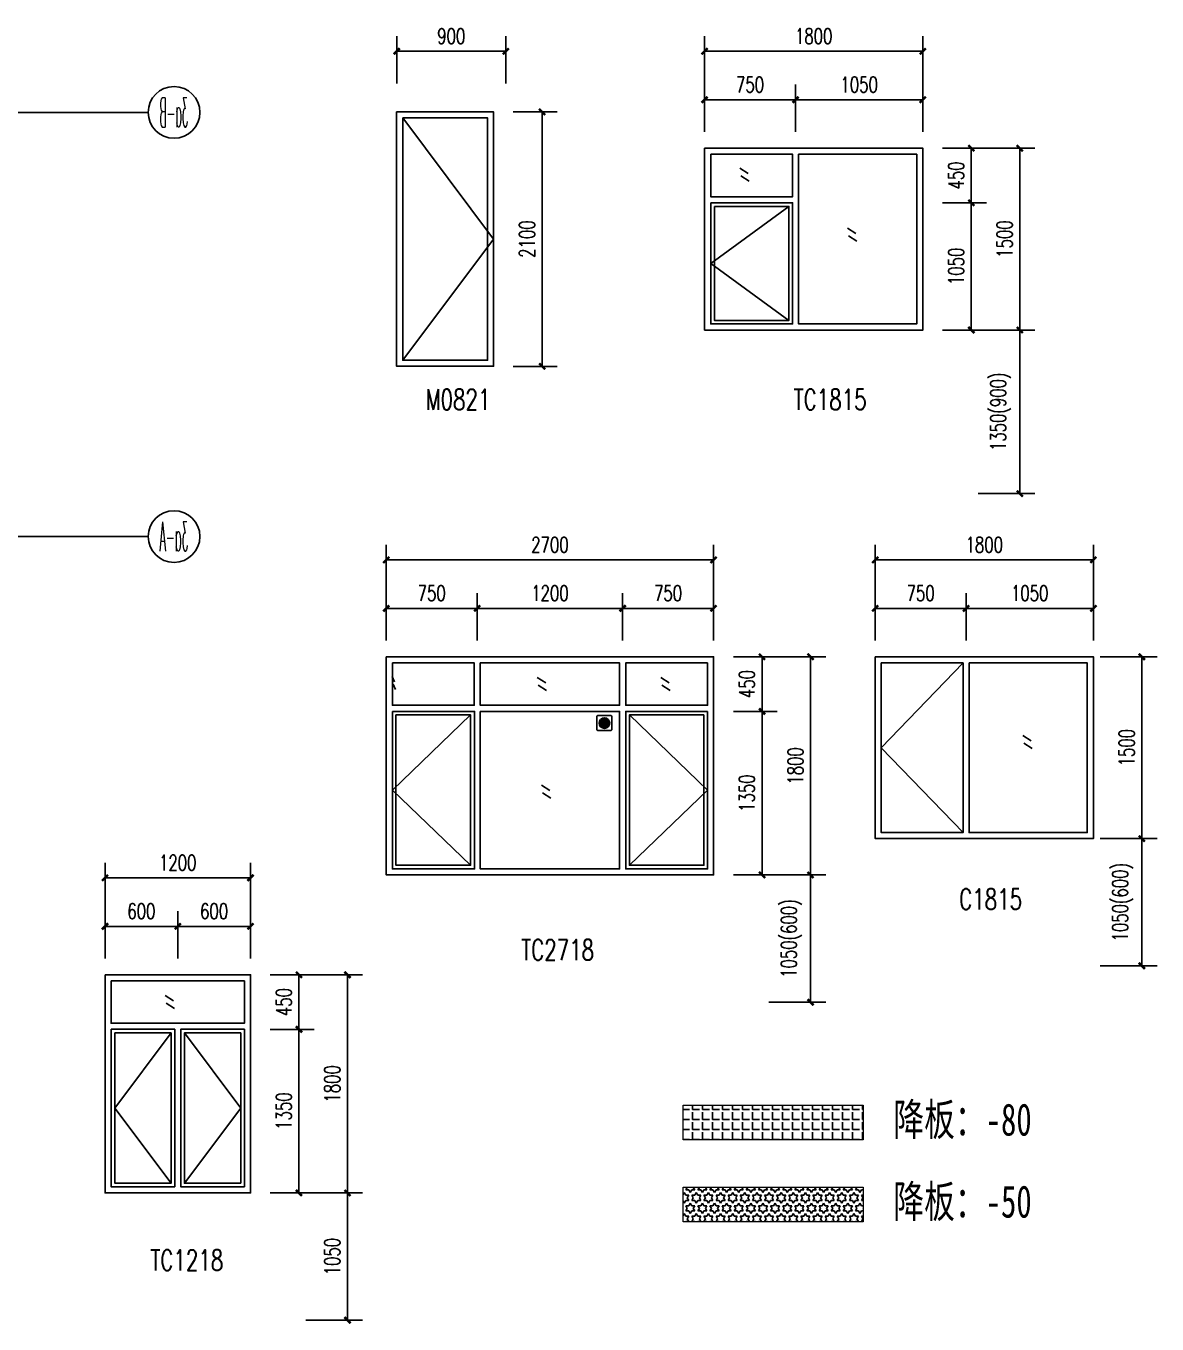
# Model space of a CAD drawing. Extents: x 184967 to 628822, y -100826 to 121332.
# Drawn here: x 328543 to 337873, y -30811 to -20099 of the extents above; entities that cross this region are included whole.
import ezdxf
from ezdxf.enums import TextEntityAlignment as Align

# ---------------------------------------------------------------- set-up
doc = ezdxf.new("R2010")
doc.units = 0
doc.header["$MEASUREMENT"] = 0
doc.linetypes.add('DASH', pattern=[0.35, 0.25, -0.1])
for name, color, linetype in [('1-涂料1', 251, 'Continuous'), ('AXIS_TEXT', 7, 'Continuous'), ('J_PCL', 12, 'Continuous'), ('PUB_DIM', 3, 'Continuous'), ('PUB_TAB', 7, 'Continuous'), ('TEXT', 7, 'Continuous'), ('WINDOW', 141, 'Continuous'), ('看线', 67, 'Continuous'), ('立面线', 7, 'Continuous'), ('降板填充', 251, 'Continuous')]:
    doc.layers.add(name, color=color, linetype=linetype)
doc.layers.add('4#6#-col-2F~31F$0$COLU', color=7, linetype='Continuous', lineweight=0)
doc.styles.add('-宋体', font='', dxfattribs={"width": 0.7})
doc.styles.add('_TCH_AXIS', font='COMPLEX', dxfattribs={"bigfont": 'GBCBIG'})
doc.styles.add('_TCH_DIM_T3', font='SIMPLEX', dxfattribs={"width": 0.705882, "bigfont": 'GBCBIG'})
doc.styles.add('_TCH_WDTABLE', font='SIMPLEX', dxfattribs={"bigfont": 'GBCBIG'})
doc.styles.add('COMPLEX', font='COMPLEX')
doc.styles.get('-宋体').set_extended_font_data('SimSun')
doc.dimstyles.new('_TCH_ARCH&&50', dxfattribs={"dimtxt": 127.5, "dimasz": 50, "dimexe": 125, "dimexo": 150, "dimgap": 61.25, "dimtad": 1, "dimdec": 0, "dimzin": 0, "dimdsep": 46, "dimtxsty": '_TCH_DIM_T3', "dimblk": 'ARCHTICK', "dimcen": 0.09, "dimclrt": 7, "dimazin": 2, "dimtfac": 1, "dimtdec": 0, "dimtix": 1, "dimtmove": 2, "dimatfit": 3, "dimfxl": 0, "dimtolj": 1, "dimtzin": 0, "dimarcsym": 0})

# ---------------------------------------------------------------- blocks, each defined once
blk = doc.blocks.new('_ArchTick')
at = {"color": 0, "linetype": 'ByBlock', "const_width": 0.4}
blk.add_lwpolyline([(-0.5, -0.5), (0.5, 0.5)], dxfattribs=at)
blk = doc.blocks.new('*D1849')
at = {"layer": 'Defpoints', "color": 0, "transparency": 16777216}
for p in [(332501, -20308), (331601, -20723), (332501, -20723)]:
    blk.add_point(p, dxfattribs=at)
at = {"layer": 'PUB_DIM', "color": 0, "lineweight": -2, "transparency": 16777216}
for p, q in [((331601, -20573), (331601, -20183)), ((332501, -20573), (332501, -20183)), ((331601, -20308), (332501, -20308))]:
    blk.add_line(p, q, dxfattribs=at)
at = {"layer": 'PUB_DIM', "color": 0, "lineweight": -2, "transparency": 16777216, "xscale": 50, "yscale": 50, "zscale": 50, "rotation": 180}
blk.add_blockref('_ArchTick', (331601, -20308), dxfattribs=at)
at = {"layer": 'PUB_DIM', "color": 0, "lineweight": -2, "transparency": 16777216, "xscale": 50, "yscale": 50, "zscale": 50}
blk.add_blockref('_ArchTick', (332501, -20308), dxfattribs=at)
at = {"layer": 'PUB_DIM', "color": 7, "transparency": 16777216, "insert": (332051, -20183), "char_height": 127.5, "attachment_point": 5, "style": '_TCH_DIM_T3'}
blk.add_mtext('\\A1;900', dxfattribs=at)
blk = doc.blocks.new('*D1850')
at = {"layer": 'Defpoints', "color": 0, "transparency": 16777216}
for p in [(332413, -20808), (332801, -20808), (332413, -22908)]:
    blk.add_point(p, dxfattribs=at)
at = {"layer": 'PUB_DIM', "color": 0, "lineweight": -2, "transparency": 16777216}
for p, q in [((332563, -20808), (332926, -20808)), ((332801, -22908), (332801, -20808)), ((332563, -22908), (332926, -22908))]:
    blk.add_line(p, q, dxfattribs=at)
at = {"layer": 'PUB_DIM', "color": 0, "lineweight": -2, "transparency": 16777216, "xscale": 50, "yscale": 50, "zscale": 50}
for p, rotation in [((332801, -20808), 90), ((332801, -22908), 270)]:
    blk.add_blockref('_ArchTick', p, dxfattribs=dict(at, rotation=rotation))
at = {"layer": 'PUB_DIM', "color": 7, "transparency": 16777216, "insert": (332676, -21858), "char_height": 127.5, "attachment_point": 5, "rotation": 90, "style": '_TCH_DIM_T3'}
blk.add_mtext('\\A1;2100', dxfattribs=at)
blk = doc.blocks.new('*D1851')
at = {"layer": 'Defpoints', "color": 0, "transparency": 16777216}
for p in [(336248, -22608), (336741, -22608), (336248, -23958)]:
    blk.add_point(p, dxfattribs=at)
at = {"layer": 'PUB_DIM', "color": 0, "lineweight": -2, "transparency": 16777216}
for p, q in [((336398, -22608), (336866, -22608)), ((336741, -23958), (336741, -22608)), ((336398, -23958), (336866, -23958))]:
    blk.add_line(p, q, dxfattribs=at)
at = {"layer": 'PUB_DIM', "color": 0, "lineweight": -2, "transparency": 16777216, "xscale": 50, "yscale": 50, "zscale": 50}
for p, rotation in [((336741, -22608), 90), ((336741, -23958), 270)]:
    blk.add_blockref('_ArchTick', p, dxfattribs=dict(at, rotation=rotation))
at = {"layer": 'PUB_DIM', "color": 7, "transparency": 16777216, "insert": (336583, -23283), "char_height": 127.5, "attachment_point": 5, "rotation": 90, "style": '_TCH_DIM_T3'}
blk.add_mtext('\\A1;1350(900)', dxfattribs=at)
blk = doc.blocks.new('*D1852')
at = {"layer": 'Defpoints', "color": 0, "transparency": 16777216}
for p in [(336248, -21108), (336741, -21108), (336248, -22608)]:
    blk.add_point(p, dxfattribs=at)
at = {"layer": 'PUB_DIM', "color": 0, "lineweight": -2, "transparency": 16777216}
for p, q in [((336398, -21108), (336866, -21108)), ((336741, -22608), (336741, -21108)), ((336398, -22608), (336866, -22608))]:
    blk.add_line(p, q, dxfattribs=at)
at = {"layer": 'PUB_DIM', "color": 0, "lineweight": -2, "transparency": 16777216, "xscale": 50, "yscale": 50, "zscale": 50}
for p, rotation in [((336741, -21108), 90), ((336741, -22608), 270)]:
    blk.add_blockref('_ArchTick', p, dxfattribs=dict(at, rotation=rotation))
at = {"layer": 'PUB_DIM', "color": 7, "transparency": 16777216, "insert": (336616, -21858), "char_height": 127.5, "attachment_point": 5, "rotation": 90, "style": '_TCH_DIM_T3'}
blk.add_mtext('\\A1;1500', dxfattribs=at)
blk = doc.blocks.new('*D1853')
at = {"layer": 'Defpoints', "color": 0, "transparency": 16777216}
for p in [(335941, -20308), (334141, -20823), (335941, -20823)]:
    blk.add_point(p, dxfattribs=at)
at = {"layer": 'PUB_DIM', "color": 0, "lineweight": -2, "transparency": 16777216}
for p, q in [((334141, -20673), (334141, -20183)), ((335941, -20673), (335941, -20183)), ((334141, -20308), (335941, -20308))]:
    blk.add_line(p, q, dxfattribs=at)
at = {"layer": 'PUB_DIM', "color": 0, "lineweight": -2, "transparency": 16777216, "xscale": 50, "yscale": 50, "zscale": 50, "rotation": 180}
blk.add_blockref('_ArchTick', (334141, -20308), dxfattribs=at)
at = {"layer": 'PUB_DIM', "color": 0, "lineweight": -2, "transparency": 16777216, "xscale": 50, "yscale": 50, "zscale": 50}
blk.add_blockref('_ArchTick', (335941, -20308), dxfattribs=at)
at = {"layer": 'PUB_DIM', "color": 7, "transparency": 16777216, "insert": (335041, -20183), "char_height": 127.5, "attachment_point": 5, "style": '_TCH_DIM_T3'}
blk.add_mtext('\\A1;1800', dxfattribs=at)
blk = doc.blocks.new('*D1854')
at = {"layer": 'Defpoints', "color": 0, "transparency": 16777216}
for p in [(334891, -20708), (334141, -21124), (334891, -21124)]:
    blk.add_point(p, dxfattribs=at)
at = {"layer": 'PUB_DIM', "color": 0, "lineweight": -2, "transparency": 16777216}
for p, q in [((334141, -20974), (334141, -20583)), ((334891, -20974), (334891, -20583)), ((334141, -20708), (334891, -20708))]:
    blk.add_line(p, q, dxfattribs=at)
at = {"layer": 'PUB_DIM', "color": 0, "lineweight": -2, "transparency": 16777216, "xscale": 50, "yscale": 50, "zscale": 50, "rotation": 180}
blk.add_blockref('_ArchTick', (334141, -20708), dxfattribs=at)
at = {"layer": 'PUB_DIM', "color": 0, "lineweight": -2, "transparency": 16777216, "xscale": 50, "yscale": 50, "zscale": 50}
blk.add_blockref('_ArchTick', (334891, -20708), dxfattribs=at)
at = {"layer": 'PUB_DIM', "color": 7, "transparency": 16777216, "insert": (334516, -20583), "char_height": 127.5, "attachment_point": 5, "style": '_TCH_DIM_T3'}
blk.add_mtext('\\A1;750', dxfattribs=at)
blk = doc.blocks.new('*D1855')
at = {"layer": 'Defpoints', "color": 0, "transparency": 16777216}
for p in [(335941, -20708), (334891, -21124), (335941, -21124)]:
    blk.add_point(p, dxfattribs=at)
at = {"layer": 'PUB_DIM', "color": 0, "lineweight": -2, "transparency": 16777216}
for p, q in [((334891, -20974), (334891, -20583)), ((335941, -20974), (335941, -20583)), ((334891, -20708), (335941, -20708))]:
    blk.add_line(p, q, dxfattribs=at)
at = {"layer": 'PUB_DIM', "color": 0, "lineweight": -2, "transparency": 16777216, "xscale": 50, "yscale": 50, "zscale": 50, "rotation": 180}
blk.add_blockref('_ArchTick', (334891, -20708), dxfattribs=at)
at = {"layer": 'PUB_DIM', "color": 0, "lineweight": -2, "transparency": 16777216, "xscale": 50, "yscale": 50, "zscale": 50}
blk.add_blockref('_ArchTick', (335941, -20708), dxfattribs=at)
at = {"layer": 'PUB_DIM', "color": 7, "transparency": 16777216, "insert": (335416, -20583), "char_height": 127.5, "attachment_point": 5, "style": '_TCH_DIM_T3'}
blk.add_mtext('\\A1;1050', dxfattribs=at)
blk = doc.blocks.new('*D1856')
at = {"layer": 'Defpoints', "color": 0, "transparency": 16777216}
for p in [(335954, -21558), (336341, -21558), (335954, -22608)]:
    blk.add_point(p, dxfattribs=at)
at = {"layer": 'PUB_DIM', "color": 0, "lineweight": -2, "transparency": 16777216}
for p, q in [((336104, -21558), (336466, -21558)), ((336341, -22608), (336341, -21558)), ((336104, -22608), (336466, -22608))]:
    blk.add_line(p, q, dxfattribs=at)
at = {"layer": 'PUB_DIM', "color": 0, "lineweight": -2, "transparency": 16777216, "xscale": 50, "yscale": 50, "zscale": 50}
for p, rotation in [((336341, -21558), 90), ((336341, -22608), 270)]:
    blk.add_blockref('_ArchTick', p, dxfattribs=dict(at, rotation=rotation))
at = {"layer": 'PUB_DIM', "color": 7, "transparency": 16777216, "insert": (336216, -22083), "char_height": 127.5, "attachment_point": 5, "rotation": 90, "style": '_TCH_DIM_T3'}
blk.add_mtext('\\A1;1050', dxfattribs=at)
blk = doc.blocks.new('*D1857')
at = {"layer": 'Defpoints', "color": 0, "transparency": 16777216}
for p in [(335954, -21108), (336341, -21108), (335954, -21558)]:
    blk.add_point(p, dxfattribs=at)
at = {"layer": 'PUB_DIM', "color": 0, "lineweight": -2, "transparency": 16777216}
for p, q in [((336104, -21108), (336466, -21108)), ((336341, -21558), (336341, -21108)), ((336104, -21558), (336466, -21558))]:
    blk.add_line(p, q, dxfattribs=at)
at = {"layer": 'PUB_DIM', "color": 0, "lineweight": -2, "transparency": 16777216, "xscale": 50, "yscale": 50, "zscale": 50}
for p, rotation in [((336341, -21108), 90), ((336341, -21558), 270)]:
    blk.add_blockref('_ArchTick', p, dxfattribs=dict(at, rotation=rotation))
at = {"layer": 'PUB_DIM', "color": 7, "transparency": 16777216, "insert": (336216, -21333), "char_height": 127.5, "attachment_point": 5, "rotation": 90, "style": '_TCH_DIM_T3'}
blk.add_mtext('\\A1;450', dxfattribs=at)
blk = doc.blocks.new('消防人员救援窗口')
h = blk.add_hatch(color=0)
edge = h.paths.add_edge_path()
edge.add_arc((-175, -175), 87.5, 0, 360)
at = {"color": 0}
blk.add_lwpolyline([(-75, -50), (-275, -50, 0.414214), (-300, -75), (-300, -275, 0.414214), (-275, -300), (-75, -300, 0.414214), (-50, -275), (-50, -75, 0.414214)], format="xyb", close=True, dxfattribs=at)
blk.add_circle((-175, -175), 87.5, dxfattribs=at)
blk = doc.blocks.new('*D1859')
at = {"layer": 'Defpoints', "color": 0, "transparency": 16777216}
for p in [(334522, -27105), (335015, -27105), (334522, -28155)]:
    blk.add_point(p, dxfattribs=at)
at = {"layer": 'PUB_DIM', "color": 0, "lineweight": -2, "transparency": 16777216}
for p, q in [((334672, -27105), (335140, -27105)), ((335015, -28155), (335015, -27105)), ((334672, -28155), (335140, -28155))]:
    blk.add_line(p, q, dxfattribs=at)
at = {"layer": 'PUB_DIM', "color": 0, "lineweight": -2, "transparency": 16777216, "xscale": 50, "yscale": 50, "zscale": 50}
for p, rotation in [((335015, -27105), 90), ((335015, -28155), 270)]:
    blk.add_blockref('_ArchTick', p, dxfattribs=dict(at, rotation=rotation))
at = {"layer": 'PUB_DIM', "color": 7, "transparency": 16777216, "insert": (334857, -27630), "char_height": 127.5, "attachment_point": 5, "rotation": 90, "style": '_TCH_DIM_T3'}
blk.add_mtext('\\A1;1050(600)', dxfattribs=at)
blk = doc.blocks.new('*D1860')
at = {"layer": 'Defpoints', "color": 0, "transparency": 16777216}
for p in [(334522, -25305), (335015, -25305), (334522, -27105)]:
    blk.add_point(p, dxfattribs=at)
at = {"layer": 'PUB_DIM', "color": 0, "lineweight": -2, "transparency": 16777216}
for p, q in [((334672, -25305), (335140, -25305)), ((335015, -27105), (335015, -25305)), ((334672, -27105), (335140, -27105))]:
    blk.add_line(p, q, dxfattribs=at)
at = {"layer": 'PUB_DIM', "color": 0, "lineweight": -2, "transparency": 16777216, "xscale": 50, "yscale": 50, "zscale": 50}
for p, rotation in [((335015, -25305), 90), ((335015, -27105), 270)]:
    blk.add_blockref('_ArchTick', p, dxfattribs=dict(at, rotation=rotation))
at = {"layer": 'PUB_DIM', "color": 7, "transparency": 16777216, "insert": (334890, -26205), "char_height": 127.5, "attachment_point": 5, "rotation": 90, "style": '_TCH_DIM_T3'}
blk.add_mtext('\\A1;1800', dxfattribs=at)
blk = doc.blocks.new('*D1861')
at = {"layer": 'Defpoints', "color": 0, "transparency": 16777216}
for p in [(334215, -24505), (331515, -25020), (334215, -25020)]:
    blk.add_point(p, dxfattribs=at)
at = {"layer": 'PUB_DIM', "color": 0, "lineweight": -2, "transparency": 16777216}
for p, q in [((331515, -24870), (331515, -24380)), ((334215, -24870), (334215, -24380)), ((331515, -24505), (334215, -24505))]:
    blk.add_line(p, q, dxfattribs=at)
at = {"layer": 'PUB_DIM', "color": 0, "lineweight": -2, "transparency": 16777216, "xscale": 50, "yscale": 50, "zscale": 50, "rotation": 180}
blk.add_blockref('_ArchTick', (331515, -24505), dxfattribs=at)
at = {"layer": 'PUB_DIM', "color": 0, "lineweight": -2, "transparency": 16777216, "xscale": 50, "yscale": 50, "zscale": 50}
blk.add_blockref('_ArchTick', (334215, -24505), dxfattribs=at)
at = {"layer": 'PUB_DIM', "color": 7, "transparency": 16777216, "insert": (332865, -24380), "char_height": 127.5, "attachment_point": 5, "style": '_TCH_DIM_T3'}
blk.add_mtext('\\A1;2700', dxfattribs=at)
blk = doc.blocks.new('*D1862')
at = {"layer": 'Defpoints', "color": 0, "transparency": 16777216}
for p in [(332265, -24905), (331515, -25320), (332265, -25320)]:
    blk.add_point(p, dxfattribs=at)
at = {"layer": 'PUB_DIM', "color": 0, "lineweight": -2, "transparency": 16777216}
for p, q in [((331515, -25170), (331515, -24780)), ((332265, -25170), (332265, -24780)), ((331515, -24905), (332265, -24905))]:
    blk.add_line(p, q, dxfattribs=at)
at = {"layer": 'PUB_DIM', "color": 0, "lineweight": -2, "transparency": 16777216, "xscale": 50, "yscale": 50, "zscale": 50, "rotation": 180}
blk.add_blockref('_ArchTick', (331515, -24905), dxfattribs=at)
at = {"layer": 'PUB_DIM', "color": 0, "lineweight": -2, "transparency": 16777216, "xscale": 50, "yscale": 50, "zscale": 50}
blk.add_blockref('_ArchTick', (332265, -24905), dxfattribs=at)
at = {"layer": 'PUB_DIM', "color": 7, "transparency": 16777216, "insert": (331890, -24780), "char_height": 127.5, "attachment_point": 5, "style": '_TCH_DIM_T3'}
blk.add_mtext('\\A1;750', dxfattribs=at)
blk = doc.blocks.new('*D1863')
at = {"layer": 'Defpoints', "color": 0, "transparency": 16777216}
for p in [(333465, -24905), (332265, -25320), (333465, -25320)]:
    blk.add_point(p, dxfattribs=at)
at = {"layer": 'PUB_DIM', "color": 0, "lineweight": -2, "transparency": 16777216}
for p, q in [((332265, -25170), (332265, -24780)), ((333465, -25170), (333465, -24780)), ((332265, -24905), (333465, -24905))]:
    blk.add_line(p, q, dxfattribs=at)
at = {"layer": 'PUB_DIM', "color": 0, "lineweight": -2, "transparency": 16777216, "xscale": 50, "yscale": 50, "zscale": 50, "rotation": 180}
blk.add_blockref('_ArchTick', (332265, -24905), dxfattribs=at)
at = {"layer": 'PUB_DIM', "color": 0, "lineweight": -2, "transparency": 16777216, "xscale": 50, "yscale": 50, "zscale": 50}
blk.add_blockref('_ArchTick', (333465, -24905), dxfattribs=at)
at = {"layer": 'PUB_DIM', "color": 7, "transparency": 16777216, "insert": (332865, -24780), "char_height": 127.5, "attachment_point": 5, "style": '_TCH_DIM_T3'}
blk.add_mtext('\\A1;1200', dxfattribs=at)
blk = doc.blocks.new('*D1864')
at = {"layer": 'Defpoints', "color": 0, "transparency": 16777216}
for p in [(334215, -24905), (333465, -25320), (334215, -25320)]:
    blk.add_point(p, dxfattribs=at)
at = {"layer": 'PUB_DIM', "color": 0, "lineweight": -2, "transparency": 16777216}
for p, q in [((333465, -25170), (333465, -24780)), ((334215, -25170), (334215, -24780)), ((333465, -24905), (334215, -24905))]:
    blk.add_line(p, q, dxfattribs=at)
at = {"layer": 'PUB_DIM', "color": 0, "lineweight": -2, "transparency": 16777216, "xscale": 50, "yscale": 50, "zscale": 50, "rotation": 180}
blk.add_blockref('_ArchTick', (333465, -24905), dxfattribs=at)
at = {"layer": 'PUB_DIM', "color": 0, "lineweight": -2, "transparency": 16777216, "xscale": 50, "yscale": 50, "zscale": 50}
blk.add_blockref('_ArchTick', (334215, -24905), dxfattribs=at)
at = {"layer": 'PUB_DIM', "color": 7, "transparency": 16777216, "insert": (333840, -24780), "char_height": 127.5, "attachment_point": 5, "style": '_TCH_DIM_T3'}
blk.add_mtext('\\A1;750', dxfattribs=at)
blk = doc.blocks.new('*D1865')
at = {"layer": 'Defpoints', "color": 0, "transparency": 16777216}
for p in [(334228, -25755), (334615, -25755), (334228, -27105)]:
    blk.add_point(p, dxfattribs=at)
at = {"layer": 'PUB_DIM', "color": 0, "lineweight": -2, "transparency": 16777216}
for p, q in [((334378, -25755), (334740, -25755)), ((334615, -27105), (334615, -25755)), ((334378, -27105), (334740, -27105))]:
    blk.add_line(p, q, dxfattribs=at)
at = {"layer": 'PUB_DIM', "color": 0, "lineweight": -2, "transparency": 16777216, "xscale": 50, "yscale": 50, "zscale": 50}
for p, rotation in [((334615, -25755), 90), ((334615, -27105), 270)]:
    blk.add_blockref('_ArchTick', p, dxfattribs=dict(at, rotation=rotation))
at = {"layer": 'PUB_DIM', "color": 7, "transparency": 16777216, "insert": (334490, -26430), "char_height": 127.5, "attachment_point": 5, "rotation": 90, "style": '_TCH_DIM_T3'}
blk.add_mtext('\\A1;1350', dxfattribs=at)
blk = doc.blocks.new('*D1866')
at = {"layer": 'Defpoints', "color": 0, "transparency": 16777216}
for p in [(334228, -25305), (334615, -25305), (334228, -25755)]:
    blk.add_point(p, dxfattribs=at)
at = {"layer": 'PUB_DIM', "color": 0, "lineweight": -2, "transparency": 16777216}
for p, q in [((334378, -25305), (334740, -25305)), ((334615, -25755), (334615, -25305)), ((334378, -25755), (334740, -25755))]:
    blk.add_line(p, q, dxfattribs=at)
at = {"layer": 'PUB_DIM', "color": 0, "lineweight": -2, "transparency": 16777216, "xscale": 50, "yscale": 50, "zscale": 50}
for p, rotation in [((334615, -25305), 90), ((334615, -25755), 270)]:
    blk.add_blockref('_ArchTick', p, dxfattribs=dict(at, rotation=rotation))
at = {"layer": 'PUB_DIM', "color": 7, "transparency": 16777216, "insert": (334490, -25530), "char_height": 127.5, "attachment_point": 5, "rotation": 90, "style": '_TCH_DIM_T3'}
blk.add_mtext('\\A1;450', dxfattribs=at)
blk = doc.blocks.new('*D1867')
at = {"layer": 'Defpoints', "color": 0, "transparency": 16777216}
for p in [(330702, -29729), (331195, -29729), (330702, -30779)]:
    blk.add_point(p, dxfattribs=at)
at = {"layer": 'PUB_DIM', "color": 0, "lineweight": -2, "transparency": 16777216}
for p, q in [((330852, -29729), (331320, -29729)), ((331195, -30779), (331195, -29729)), ((330852, -30779), (331320, -30779))]:
    blk.add_line(p, q, dxfattribs=at)
at = {"layer": 'PUB_DIM', "color": 0, "lineweight": -2, "transparency": 16777216, "xscale": 50, "yscale": 50, "zscale": 50}
for p, rotation in [((331195, -29729), 90), ((331195, -30779), 270)]:
    blk.add_blockref('_ArchTick', p, dxfattribs=dict(at, rotation=rotation))
at = {"layer": 'PUB_DIM', "color": 7, "transparency": 16777216, "insert": (331070, -30254), "char_height": 127.5, "attachment_point": 5, "rotation": 90, "style": '_TCH_DIM_T3'}
blk.add_mtext('\\A1;1050', dxfattribs=at)
blk = doc.blocks.new('*D1868')
at = {"layer": 'Defpoints', "color": 0, "transparency": 16777216}
for p in [(330702, -27929), (331195, -27929), (330702, -29729)]:
    blk.add_point(p, dxfattribs=at)
at = {"layer": 'PUB_DIM', "color": 0, "lineweight": -2, "transparency": 16777216}
for p, q in [((330852, -27929), (331320, -27929)), ((331195, -29729), (331195, -27929)), ((330852, -29729), (331320, -29729))]:
    blk.add_line(p, q, dxfattribs=at)
at = {"layer": 'PUB_DIM', "color": 0, "lineweight": -2, "transparency": 16777216, "xscale": 50, "yscale": 50, "zscale": 50}
for p, rotation in [((331195, -27929), 90), ((331195, -29729), 270)]:
    blk.add_blockref('_ArchTick', p, dxfattribs=dict(at, rotation=rotation))
at = {"layer": 'PUB_DIM', "color": 7, "transparency": 16777216, "insert": (331070, -28829), "char_height": 127.5, "attachment_point": 5, "rotation": 90, "style": '_TCH_DIM_T3'}
blk.add_mtext('\\A1;1800', dxfattribs=at)
blk = doc.blocks.new('*D1869')
at = {"layer": 'Defpoints', "color": 0, "transparency": 16777216}
for p in [(330395, -27129), (329195, -27644), (330395, -27644)]:
    blk.add_point(p, dxfattribs=at)
at = {"layer": 'PUB_DIM', "color": 0, "lineweight": -2, "transparency": 16777216}
for p, q in [((329195, -27494), (329195, -27004)), ((330395, -27494), (330395, -27004)), ((329195, -27129), (330395, -27129))]:
    blk.add_line(p, q, dxfattribs=at)
at = {"layer": 'PUB_DIM', "color": 0, "lineweight": -2, "transparency": 16777216, "xscale": 50, "yscale": 50, "zscale": 50, "rotation": 180}
blk.add_blockref('_ArchTick', (329195, -27129), dxfattribs=at)
at = {"layer": 'PUB_DIM', "color": 0, "lineweight": -2, "transparency": 16777216, "xscale": 50, "yscale": 50, "zscale": 50}
blk.add_blockref('_ArchTick', (330395, -27129), dxfattribs=at)
at = {"layer": 'PUB_DIM', "color": 7, "transparency": 16777216, "insert": (329795, -27004), "char_height": 127.5, "attachment_point": 5, "style": '_TCH_DIM_T3'}
blk.add_mtext('\\A1;1200', dxfattribs=at)
blk = doc.blocks.new('*D1870')
at = {"layer": 'Defpoints', "color": 0, "transparency": 16777216}
for p in [(329795, -27529), (329195, -27944), (329795, -27944)]:
    blk.add_point(p, dxfattribs=at)
at = {"layer": 'PUB_DIM', "color": 0, "lineweight": -2, "transparency": 16777216}
for p, q in [((329195, -27794), (329195, -27404)), ((329795, -27794), (329795, -27404)), ((329195, -27529), (329795, -27529))]:
    blk.add_line(p, q, dxfattribs=at)
at = {"layer": 'PUB_DIM', "color": 0, "lineweight": -2, "transparency": 16777216, "xscale": 50, "yscale": 50, "zscale": 50, "rotation": 180}
blk.add_blockref('_ArchTick', (329195, -27529), dxfattribs=at)
at = {"layer": 'PUB_DIM', "color": 0, "lineweight": -2, "transparency": 16777216, "xscale": 50, "yscale": 50, "zscale": 50}
blk.add_blockref('_ArchTick', (329795, -27529), dxfattribs=at)
at = {"layer": 'PUB_DIM', "color": 7, "transparency": 16777216, "insert": (329495, -27404), "char_height": 127.5, "attachment_point": 5, "style": '_TCH_DIM_T3'}
blk.add_mtext('\\A1;600', dxfattribs=at)
blk = doc.blocks.new('*D1871')
at = {"layer": 'Defpoints', "color": 0, "transparency": 16777216}
for p in [(330395, -27529), (329795, -27944), (330395, -27944)]:
    blk.add_point(p, dxfattribs=at)
at = {"layer": 'PUB_DIM', "color": 0, "lineweight": -2, "transparency": 16777216}
for p, q in [((329795, -27794), (329795, -27404)), ((330395, -27794), (330395, -27404)), ((329795, -27529), (330395, -27529))]:
    blk.add_line(p, q, dxfattribs=at)
at = {"layer": 'PUB_DIM', "color": 0, "lineweight": -2, "transparency": 16777216, "xscale": 50, "yscale": 50, "zscale": 50, "rotation": 180}
blk.add_blockref('_ArchTick', (329795, -27529), dxfattribs=at)
at = {"layer": 'PUB_DIM', "color": 0, "lineweight": -2, "transparency": 16777216, "xscale": 50, "yscale": 50, "zscale": 50}
blk.add_blockref('_ArchTick', (330395, -27529), dxfattribs=at)
at = {"layer": 'PUB_DIM', "color": 7, "transparency": 16777216, "insert": (330095, -27404), "char_height": 127.5, "attachment_point": 5, "style": '_TCH_DIM_T3'}
blk.add_mtext('\\A1;600', dxfattribs=at)
blk = doc.blocks.new('*D1872')
at = {"layer": 'Defpoints', "color": 0, "transparency": 16777216}
for p in [(330408, -28379), (330795, -28379), (330408, -29729)]:
    blk.add_point(p, dxfattribs=at)
at = {"layer": 'PUB_DIM', "color": 0, "lineweight": -2, "transparency": 16777216}
for p, q in [((330558, -28379), (330920, -28379)), ((330795, -29729), (330795, -28379)), ((330558, -29729), (330920, -29729))]:
    blk.add_line(p, q, dxfattribs=at)
at = {"layer": 'PUB_DIM', "color": 0, "lineweight": -2, "transparency": 16777216, "xscale": 50, "yscale": 50, "zscale": 50}
for p, rotation in [((330795, -28379), 90), ((330795, -29729), 270)]:
    blk.add_blockref('_ArchTick', p, dxfattribs=dict(at, rotation=rotation))
at = {"layer": 'PUB_DIM', "color": 7, "transparency": 16777216, "insert": (330670, -29054), "char_height": 127.5, "attachment_point": 5, "rotation": 90, "style": '_TCH_DIM_T3'}
blk.add_mtext('\\A1;1350', dxfattribs=at)
blk = doc.blocks.new('*D1873')
at = {"layer": 'Defpoints', "color": 0, "transparency": 16777216}
for p in [(330408, -27929), (330795, -27929), (330408, -28379)]:
    blk.add_point(p, dxfattribs=at)
at = {"layer": 'PUB_DIM', "color": 0, "lineweight": -2, "transparency": 16777216}
for p, q in [((330558, -27929), (330920, -27929)), ((330795, -28379), (330795, -27929)), ((330558, -28379), (330920, -28379))]:
    blk.add_line(p, q, dxfattribs=at)
at = {"layer": 'PUB_DIM', "color": 0, "lineweight": -2, "transparency": 16777216, "xscale": 50, "yscale": 50, "zscale": 50}
for p, rotation in [((330795, -27929), 90), ((330795, -28379), 270)]:
    blk.add_blockref('_ArchTick', p, dxfattribs=dict(at, rotation=rotation))
at = {"layer": 'PUB_DIM', "color": 7, "transparency": 16777216, "insert": (330670, -28154), "char_height": 127.5, "attachment_point": 5, "rotation": 90, "style": '_TCH_DIM_T3'}
blk.add_mtext('\\A1;450', dxfattribs=at)
blk = doc.blocks.new('*D1874')
at = {"layer": 'Defpoints', "color": 0, "transparency": 16777216}
for p in [(337255, -26805), (337748, -26805), (337255, -27855)]:
    blk.add_point(p, dxfattribs=at)
at = {"layer": 'PUB_DIM', "color": 0, "lineweight": -2, "transparency": 16777216}
for p, q in [((337405, -26805), (337873, -26805)), ((337748, -27855), (337748, -26805)), ((337405, -27855), (337873, -27855))]:
    blk.add_line(p, q, dxfattribs=at)
at = {"layer": 'PUB_DIM', "color": 0, "lineweight": -2, "transparency": 16777216, "xscale": 50, "yscale": 50, "zscale": 50}
for p, rotation in [((337748, -26805), 90), ((337748, -27855), 270)]:
    blk.add_blockref('_ArchTick', p, dxfattribs=dict(at, rotation=rotation))
at = {"layer": 'PUB_DIM', "color": 7, "transparency": 16777216, "insert": (337590, -27330), "char_height": 127.5, "attachment_point": 5, "rotation": 90, "style": '_TCH_DIM_T3'}
blk.add_mtext('\\A1;1050(600)', dxfattribs=at)
blk = doc.blocks.new('*D1875')
at = {"layer": 'Defpoints', "color": 0, "transparency": 16777216}
for p in [(337255, -25305), (337748, -25305), (337255, -26805)]:
    blk.add_point(p, dxfattribs=at)
at = {"layer": 'PUB_DIM', "color": 0, "lineweight": -2, "transparency": 16777216}
for p, q in [((337405, -25305), (337873, -25305)), ((337748, -26805), (337748, -25305)), ((337405, -26805), (337873, -26805))]:
    blk.add_line(p, q, dxfattribs=at)
at = {"layer": 'PUB_DIM', "color": 0, "lineweight": -2, "transparency": 16777216, "xscale": 50, "yscale": 50, "zscale": 50}
for p, rotation in [((337748, -25305), 90), ((337748, -26805), 270)]:
    blk.add_blockref('_ArchTick', p, dxfattribs=dict(at, rotation=rotation))
at = {"layer": 'PUB_DIM', "color": 7, "transparency": 16777216, "insert": (337623, -26055), "char_height": 127.5, "attachment_point": 5, "rotation": 90, "style": '_TCH_DIM_T3'}
blk.add_mtext('\\A1;1500', dxfattribs=at)
blk = doc.blocks.new('*D1876')
at = {"layer": 'Defpoints', "color": 0, "transparency": 16777216}
for p in [(337348, -24505), (335548, -25020), (337348, -25020)]:
    blk.add_point(p, dxfattribs=at)
at = {"layer": 'PUB_DIM', "color": 0, "lineweight": -2, "transparency": 16777216}
for p, q in [((335548, -24870), (335548, -24380)), ((337348, -24870), (337348, -24380)), ((335548, -24505), (337348, -24505))]:
    blk.add_line(p, q, dxfattribs=at)
at = {"layer": 'PUB_DIM', "color": 0, "lineweight": -2, "transparency": 16777216, "xscale": 50, "yscale": 50, "zscale": 50, "rotation": 180}
blk.add_blockref('_ArchTick', (335548, -24505), dxfattribs=at)
at = {"layer": 'PUB_DIM', "color": 0, "lineweight": -2, "transparency": 16777216, "xscale": 50, "yscale": 50, "zscale": 50}
blk.add_blockref('_ArchTick', (337348, -24505), dxfattribs=at)
at = {"layer": 'PUB_DIM', "color": 7, "transparency": 16777216, "insert": (336448, -24380), "char_height": 127.5, "attachment_point": 5, "style": '_TCH_DIM_T3'}
blk.add_mtext('\\A1;1800', dxfattribs=at)
blk = doc.blocks.new('*D1877')
at = {"layer": 'Defpoints', "color": 0, "transparency": 16777216}
for p in [(336298, -24905), (335548, -25320), (336298, -25320)]:
    blk.add_point(p, dxfattribs=at)
at = {"layer": 'PUB_DIM', "color": 0, "lineweight": -2, "transparency": 16777216}
for p, q in [((335548, -25170), (335548, -24780)), ((336298, -25170), (336298, -24780)), ((335548, -24905), (336298, -24905))]:
    blk.add_line(p, q, dxfattribs=at)
at = {"layer": 'PUB_DIM', "color": 0, "lineweight": -2, "transparency": 16777216, "xscale": 50, "yscale": 50, "zscale": 50, "rotation": 180}
blk.add_blockref('_ArchTick', (335548, -24905), dxfattribs=at)
at = {"layer": 'PUB_DIM', "color": 0, "lineweight": -2, "transparency": 16777216, "xscale": 50, "yscale": 50, "zscale": 50}
blk.add_blockref('_ArchTick', (336298, -24905), dxfattribs=at)
at = {"layer": 'PUB_DIM', "color": 7, "transparency": 16777216, "insert": (335923, -24780), "char_height": 127.5, "attachment_point": 5, "style": '_TCH_DIM_T3'}
blk.add_mtext('\\A1;750', dxfattribs=at)
blk = doc.blocks.new('*D1878')
at = {"layer": 'Defpoints', "color": 0, "transparency": 16777216}
for p in [(337348, -24905), (336298, -25320), (337348, -25320)]:
    blk.add_point(p, dxfattribs=at)
at = {"layer": 'PUB_DIM', "color": 0, "lineweight": -2, "transparency": 16777216}
for p, q in [((336298, -25170), (336298, -24780)), ((337348, -25170), (337348, -24780)), ((336298, -24905), (337348, -24905))]:
    blk.add_line(p, q, dxfattribs=at)
at = {"layer": 'PUB_DIM', "color": 0, "lineweight": -2, "transparency": 16777216, "xscale": 50, "yscale": 50, "zscale": 50, "rotation": 180}
blk.add_blockref('_ArchTick', (336298, -24905), dxfattribs=at)
at = {"layer": 'PUB_DIM', "color": 0, "lineweight": -2, "transparency": 16777216, "xscale": 50, "yscale": 50, "zscale": 50}
blk.add_blockref('_ArchTick', (337348, -24905), dxfattribs=at)
at = {"layer": 'PUB_DIM', "color": 7, "transparency": 16777216, "insert": (336823, -24780), "char_height": 127.5, "attachment_point": 5, "style": '_TCH_DIM_T3'}
blk.add_mtext('\\A1;1050', dxfattribs=at)
blk = doc.blocks.new('_AXISO')
blk.add_circle((0, 0), 0.5)
at = {"layer": 'AXIS_TEXT', "style": 'COMPLEX', "width": 1.041667}
blk.add_attdef('A', text='', height=0.56, dxfattribs=at).set_placement((-0.25, -0.28), (0.25, -0.28), align=Align.FIT)
blk = doc.blocks.new('24GFHTY')
at = {"layer": 'PUB_DIM', "linetype": 'ByBlock'}
for p, q in [((512238.2, -31051.3), (511154.5, -31051.3)), ((512238.2, -34551.3), (511154.5, -34551.3))]:
    blk.add_line(p, q, dxfattribs=at)
ref = blk.add_blockref('_AXISO', (510941.2, -31051.3), dxfattribs=dict(at, xscale=-426.6560000000001, yscale=426.6560000000001, zscale=426.6560000000001))
ref.add_attrib('A', '3a-B', dxfattribs={"layer": 'AXIS_TEXT', "height": 241.35, "style": '_TCH_AXIS', "width": 0.256098}).set_placement((510820.5, -31172), (511061.9, -31172), align=Align.FIT)
ref = blk.add_blockref('_AXISO', (510941.2, -34551.3), dxfattribs=dict(at, xscale=-426.6560000000001, yscale=426.6560000000001, zscale=426.6560000000001))
ref.add_attrib('A', '3a-A', dxfattribs={"layer": 'AXIS_TEXT', "height": 241.35, "style": '_TCH_AXIS', "width": 0.253012}).set_placement((510820.5, -34672), (511061.9, -34672), align=Align.FIT)

msp = doc.modelspace()

# ---------------------------------------------------------------- hatches: boundary and pattern name
at = {"layer": '1-涂料1'}
h = msp.add_hatch(dxfattribs=at)
h.set_pattern_fill('ANGLE', color=256, scale=300, style=0)
h.set_pattern_definition([(0, (1235, 0), (0, 82.5), [60, -22.5]), (90, (1235, 0), (-82.5, 5e-15), [60, -22.5])])
h.paths.add_polyline_path([(335448.5, -29290.5), (335448.5, -29003.5), (333963.5, -29003.5), (333963.5, -29290.5)])
at = {"layer": '降板填充', "linetype": 'DASH'}
h = msp.add_hatch(dxfattribs=at)
h.set_pattern_fill('STARS', color=256, scale=200, style=0)
h.set_pattern_definition([(0, (1235, 0), (0, 43.30127), [25, -25]), (60, (1235, 0), (-37.5, 21.650635), [25, -25]), (120, (1247.5, 21.65), (-37.5, -21.650635), [25, -25])])
h.paths.add_polyline_path([(335448.5, -29967), (335448.5, -29680), (333963.5, -29680), (333963.5, -29967)])

# ---------------------------------------------------------------- linework, layer by layer
at = {"layer": '4#6#-col-2F~31F$0$COLU', "color": 4, "linetype": 'ByBlock'}
for points in [[(333963.5, -29003.5), (335448.5, -29003.5), (335448.5, -29290.5), (333963.5, -29290.5)], [(333963.5, -29680), (335448.5, -29680), (335448.5, -29967), (333963.5, -29967)]]:
    msp.add_lwpolyline(points, close=True, dxfattribs=at)
at = {"layer": 'WINDOW'}
for points in [[(331650.7, -20857.6), (332350.7, -20857.6), (332350.7, -22857.6), (331650.7, -22857.6)], [(334191.4, -21158.3), (334866.4, -21158.3), (334866.4, -21508.3), (334191.4, -21508.3)], [(334916.4, -21158.3), (335891.4, -21158.3), (335891.4, -22558.3), (334916.4, -22558.3)], [(334191.4, -21558.3), (334866.4, -21558.3), (334866.4, -22558.3), (334191.4, -22558.3)], [(334221.4, -21588.3), (334836.4, -21588.3), (334836.4, -22528.3), (334221.4, -22528.3)], [(331565.1, -25354.8), (332240.1, -25354.8), (332240.1, -25704.8), (331565.1, -25704.8)], [(332290.1, -25354.8), (333440.1, -25354.8), (333440.1, -25704.8), (332290.1, -25704.8)], [(334165.1, -25354.8), (333490.1, -25354.8), (333490.1, -25704.8), (334165.1, -25704.8)], [(335598.1, -25354.8), (336273.1, -25354.8), (336273.1, -26754.8), (335598.1, -26754.8)], [(331565.1, -25754.8), (332243.3, -25754.8), (332243.3, -27054.8), (331565.1, -27054.8)], [(331595.1, -25784.8), (332210.1, -25784.8), (332210.6, -27024.8), (331595.1, -27024.8)], [(334165.1, -25754.8), (333490.1, -25754.8), (333490.1, -27054.8), (334165.1, -27054.8)], [(334135.1, -25784.8), (333520.1, -25784.8), (333520.1, -27024.8), (334135.1, -27024.8)], [(329244.9, -27978.8), (330344.9, -27978.8), (330344.9, -28328.8), (329244.9, -28328.8)], [(329274.9, -28408.8), (329739.9, -28408.8), (329739.9, -29648.5), (329274.9, -29648.3)], [(330314.9, -28408.8), (329849.9, -28408.8), (329849.9, -29648.5), (330314.9, -29648.3)]]:
    msp.add_lwpolyline(points, close=True, dxfattribs=at)
for points in [[(331650.7, -20857.6), (332400.7, -21857.6), (331650.7, -22857.6)], [(334836.4, -21588.3), (334191.4, -22058.3), (334836.4, -22528.3)], [(336273.1, -25354.8), (335598.1, -26054.8), (336273.1, -26754.8)], [(336323.1, -25354.8), (337298.1, -25354.8), (337298.1, -26754.8), (336323.1, -26754.8), (336323.1, -25354.8)], [(332210.1, -25784.8), (331565.1, -26404.8), (332210.6, -27024.8)], [(332290.1, -25754.8), (333440.1, -25754.8), (333440.1, -27054.8), (332290.1, -27054.8), (332290.1, -25754.8)], [(333520.1, -25784.8), (334165.1, -26404.8), (333520.1, -27024.8)], [(329244.9, -28378.8), (329769.9, -28378.8), (329769.9, -29678.5), (329244.9, -29678.3), (329244.9, -28378.8)], [(330344.9, -28378.8), (329819.9, -28378.8), (329819.9, -29678.5), (330344.9, -29678.3), (330344.9, -28378.8)], [(329739.9, -28408.8), (329274.9, -29028.5), (329739.9, -29648.5)], [(329849.9, -28408.8), (330314.9, -29028.5), (329849.9, -29648.5)]]:
    msp.add_lwpolyline(points, dxfattribs=at)
at = {"layer": '看线'}
for p, q in [((334432, -21271.6), (334501.1, -21315.9)), ((334440.1, -21335), (334509.2, -21379.4)), ((335320, -21767.9), (335389.2, -21812.3)), ((335328.1, -21831.3), (335397.3, -21875.7)), ((331563.1, -25466.6), (331582.3, -25511)), ((332760.8, -25474.9), (332829.9, -25519.3)), ((333780.1, -25474.9), (333849.2, -25519.3)), ((331571.2, -25530.1), (331590.4, -25574.5)), ((332768.9, -25538.4), (332838, -25582.8)), ((333788.2, -25538.4), (333857.3, -25582.8)), ((336765.2, -25953.7), (336834.3, -25998)), ((336773.3, -26017.1), (336842.4, -26061.5)), ((332795, -26363), (332864.1, -26407.4)), ((332803.1, -26426.5), (332872.2, -26470.9)), ((329690.6, -28098.9), (329759.7, -28143.2)), ((329698.7, -28162.3), (329767.8, -28206.7))]:
    msp.add_line(p, q, dxfattribs=at)
at = {"layer": '立面线'}
for points in [[(331600.7, -20807.6), (332400.7, -20807.6), (332400.7, -22907.6), (331600.7, -22907.6), (331600.7, -20807.6)], [(334141.4, -21108.3), (335941.4, -21108.3), (335941.4, -22608.3), (334141.4, -22608.3), (334141.4, -21108.3)], [(331515.1, -25304.8), (334215.1, -25304.8), (334215.1, -27104.8), (331515.1, -27104.8), (331515.1, -25304.8)], [(335548.1, -25304.8), (337348.1, -25304.8), (337348.1, -26804.8), (335548.1, -26804.8), (335548.1, -25304.8)], [(329195.3, -27928.8), (330395.3, -27928.8), (330395.3, -29728.8), (329195.3, -29728.8), (329195.3, -27928.8)]]:
    msp.add_lwpolyline(points, dxfattribs=at)

# ---------------------------------------------------------------- block references
at = {"layer": 'J_PCL', "color": 20, "xscale": 0.5, "yscale": 0.5, "zscale": 0.5}
msp.add_blockref('消防人员救援窗口', (333402, -25764.2), dxfattribs=at)
at = {"layer": 'PUB_DIM', "linetype": 'ByBlock', "xscale": -1}
msp.add_blockref('24GFHTY', (840705.5, 10239.1), dxfattribs=at)

# ---------------------------------------------------------------- texts
at = {"layer": 'PUB_TAB', "style": '_TCH_WDTABLE', "width": 0.705882}
for s, p in [('M0821', (331839.4, -23266.5)), ('TC1815', (334875.7, -23266.5)), ('C1815', (336240.7, -27390.3)), ('TC2718', (332627.8, -27808)), ('TC1218', (329569, -30368.2))]:
    msp.add_text(s, height=170, dxfattribs=at).set_placement(p)
at = {"layer": 'TEXT', "color": 2, "style": '-宋体', "width": 0.7}
for s, p in [('降板：-80', (335698, -29256)), ('降板：-50', (335698, -29932.5))]:
    msp.add_text(s, height=265.82, dxfattribs=at).set_placement(p)

# ---------------------------------------------------------------- dimensions: what is measured, and where the dimension line sits
at = {"layer": 'PUB_DIM'}
for p1, p2, distance, text, picture, middle in [((331600.7, -20722.9), (332500.7, -20722.9), 415.3, '900', '*D1849', (332050.7, -20182.6)), ((334141.4, -20823.5), (335941.4, -20823.5), 515.2, '1800', '*D1853', (335041.4, -20183.3)), ((334141.4, -21123.6), (334891.4, -21123.6), 415.3, '750', '*D1854', (334516.4, -20583.3)), ((334891.4, -21123.6), (335941.4, -21123.6), 415.3, '1050', '*D1855', (335416.4, -20583.3)), ((332413.2, -22907.6), (332413.2, -20807.6), -387.5, '2100', '*D1850', (332675.7, -21857.6)), ((335953.9, -21558.3), (335953.9, -21108.3), -387.5, '450', '*D1857', (336216.4, -21333.3)), ((336248.4, -22608.3), (336248.4, -21108.3), -493, '1500', '*D1852', (336616.4, -21858.3)), ((335953.9, -22608.3), (335953.9, -21558.3), -387.5, '1050', '*D1856', (336216.4, -22083.3)), ((336248.4, -23958.3), (336248.4, -22608.3), -493, '1350(900)', '*D1851', (336583, -23283.3)), ((331515.1, -25020), (334215.1, -25020), 515.2, '2700', '*D1861', (332865.1, -24379.8)), ((335548.1, -25020), (337348.1, -25020), 515.2, '1800', '*D1876', (336448.1, -24379.8)), ((331515.1, -25320.1), (332265.1, -25320.1), 415.3, '750', '*D1862', (331890.1, -24779.8)), ((332265.1, -25320.1), (333465.1, -25320.1), 415.3, '1200', '*D1863', (332865.1, -24779.8)), ((333465.1, -25320.1), (334215.1, -25320.1), 415.3, '750', '*D1864', (333840.1, -24779.8)), ((335548.1, -25320.1), (336298.1, -25320.1), 415.3, '750', '*D1877', (335923.1, -24779.8)), ((336298.1, -25320.1), (337348.1, -25320.1), 415.3, '1050', '*D1878', (336823.1, -24779.8)), ((334227.6, -25754.8), (334227.6, -25304.8), -387.5, '450', '*D1866', (334490.1, -25529.8)), ((334522.1, -27104.8), (334522.1, -25304.8), -493, '1800', '*D1860', (334890.1, -26204.8)), ((337255.1, -26804.8), (337255.1, -25304.8), -493, '1500', '*D1875', (337623.1, -26054.8)), ((334227.6, -27104.8), (334227.6, -25754.8), -387.5, '1350', '*D1865', (334490.1, -26429.8)), ((337255.1, -27854.8), (337255.1, -26804.8), -493, '1050(600)', '*D1874', (337589.7, -27329.8)), ((329195.3, -27643.9), (330395.3, -27643.9), 515.2, '1200', '*D1869', (329795.3, -27003.8)), ((334522.1, -28154.8), (334522.1, -27104.8), -493, '1050(600)', '*D1859', (334856.7, -27629.8)), ((329195.3, -27944.1), (329794.9, -27944.1), 415.3, '600', '*D1870', (329495.1, -27403.8)), ((329794.9, -27944.1), (330395.3, -27944.1), 415.3, '600', '*D1871', (330095.1, -27403.8)), ((330407.7, -28378.8), (330407.7, -27928.8), -387.5, '450', '*D1873', (330670.3, -28153.8)), ((330702.3, -29728.8), (330702.3, -27928.8), -493, '1800', '*D1868', (331070.3, -28828.8)), ((330407.7, -29728.8), (330407.7, -28378.8), -387.5, '1350', '*D1872', (330670.3, -29053.8)), ((330702.3, -30778.8), (330702.3, -29728.8), -493, '1050', '*D1867', (331070.3, -30253.8))]:
    dim = msp.add_aligned_dim(p1=p1, p2=p2, distance=distance, text=text, dimstyle='_TCH_ARCH&&50', dxfattribs=at)
    dim.commit()
    dim.dimension.update_dxf_attribs({"geometry": picture, "text_midpoint": middle})

doc.saveas('drawing.dxf')
